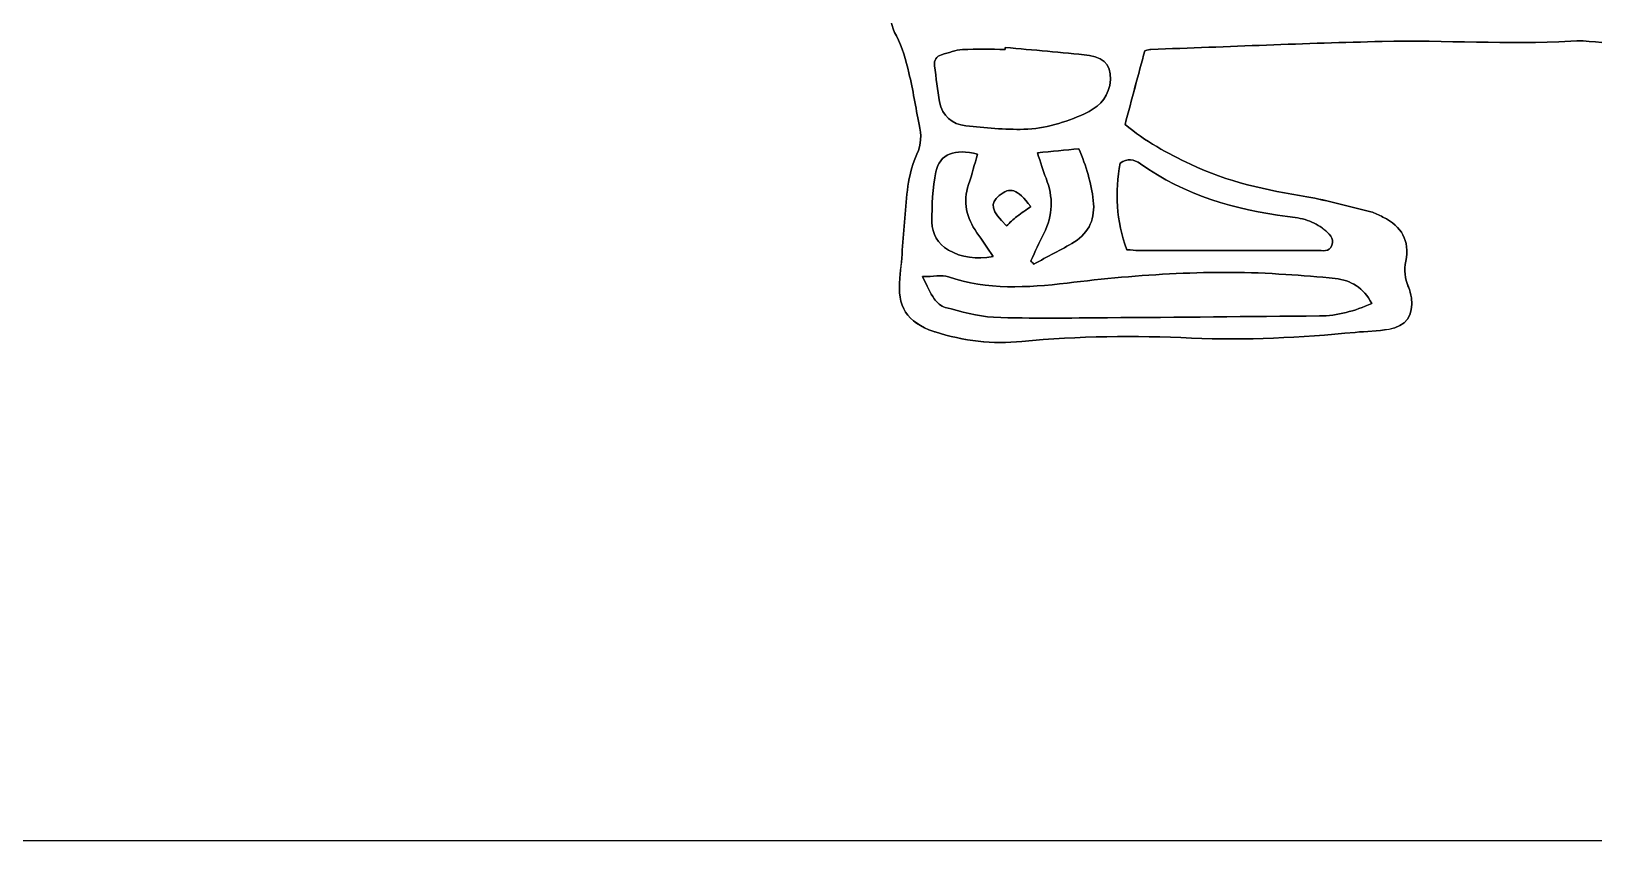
# Model space of a CAD drawing. Extents: x 0 to 300, y 0 to 232.
# Drawn here: x 72.4 to 145.8, y 0 to 38 of the extents above; entities that cross this region are included whole.
import ezdxf

# ---------------------------------------------------------------- set-up
doc = ezdxf.new("R2010")
doc.units = 0
doc.layers.get('0').update_dxf_attribs({"linetype": 'CONTINUOUS'})

msp = doc.modelspace()

# ---------------------------------------------------------------- linework, layer by layer
at = {"color": 7}
for points in [[(118.14212, 37.215134)], [(118.14212, 37.215134)], [(116.843317, 32.21352)], [(116.843317, 32.21352)], [(119.340189, 29.747125)], [(119.340189, 29.747125)], [(119.346199, 27.203177)], [(119.346199, 27.203177)], [(123.847008, 27.725446)], [(123.847008, 27.725446)], [(114.259734, 26.464132)], [(114.259734, 26.464132)]]:
    msp.add_lwpolyline(points, close=True, dxfattribs=at)
for points in [[(112.792518, 39.064679), (112.710099, 38.602937), (112.7991, 38.195281), (113.034764, 37.757005)], [(113.035194, 37.756719), (112.799529, 38.194995), (112.710529, 38.602651), (112.792947, 39.064393)], [(113.034764, 37.757005), (113.32051, 37.225436), (113.476904, 36.613452), (113.621851, 36.019783)], [(113.622281, 36.019497), (113.477333, 36.613023), (113.320939, 37.22515), (113.035194, 37.756719)], [(124.980831, 37.121555), (128.594786, 37.250906), (132.208024, 37.410448), (135.82298, 37.496443)], [(135.823409, 37.496157), (132.208454, 37.410019), (128.595072, 37.25062), (124.981261, 37.121269)], [(135.82298, 37.496443), (138.77301, 37.566699), (141.72447, 37.335613), (144.677361, 37.513757)], [(144.67779, 37.513471), (141.724756, 37.335327), (138.773296, 37.566413), (135.823409, 37.496157)], [(144.677361, 37.513757), (145.446312, 37.560117), (146.227711, 37.422753), (147.00167, 37.352927)], [(147.0021, 37.352641), (146.228141, 37.422467), (145.446741, 37.559831), (144.67779, 37.513471)], [(115.160325, 36.874729), (114.898189, 36.803186), (114.792448, 36.61474), (114.826503, 36.354035)], [(114.826503, 36.353892), (114.792448, 36.614454), (114.898189, 36.803043), (115.160325, 36.874586)], [(116.142333, 37.113828), (115.811372, 37.094941), (115.485849, 36.963873), (115.160325, 36.874729)], [(115.160325, 36.874586), (115.485849, 36.96373), (115.811372, 37.094798), (116.142333, 37.113685)], [(118.133106, 37.124846), (117.469324, 37.124846), (116.803968, 37.15146), (116.142333, 37.113828)], [(116.142333, 37.113685), (116.803968, 37.151317), (117.469181, 37.124703), (118.133106, 37.124703)], [(118.14212, 37.215134), (118.139115, 37.185086), (118.13611, 37.154894), (118.133106, 37.124846)], [(118.133106, 37.124703), (118.13611, 37.154894), (118.139115, 37.185086), (118.14212, 37.215134)], [(122.097051, 36.836811), (120.782509, 36.993492), (119.460812, 37.091936), (118.14212, 37.215134)], [(118.14212, 37.215134), (119.460812, 37.092079), (120.782509, 36.993492), (122.097051, 36.836668)], [(123.043144, 35.437132), (123.202686, 36.216957), (122.879166, 36.743661), (122.097051, 36.836811)], [(122.097051, 36.836668), (122.879166, 36.743518), (123.202686, 36.216814), (123.043144, 35.436989)], [(123.762587, 33.604328), (124.077235, 34.777214), (124.38845, 35.937222), (124.690507, 37.063891)], [(124.690937, 37.063605), (124.388736, 35.936936), (124.077665, 34.777071), (123.763016, 33.604041)], [(124.690507, 37.063891), (124.848046, 37.095942), (124.91401, 37.119265), (124.980831, 37.121555)], [(124.981261, 37.121269), (124.914439, 37.118836), (124.848476, 37.095513), (124.690937, 37.063605)], [(113.621851, 36.019783), (113.81645, 35.222644), (113.936643, 34.407476), (114.107919, 33.604328)], [(114.108348, 33.604041), (113.937072, 34.40719), (113.816879, 35.222358), (113.622281, 36.019497)], [(114.826503, 36.354035), (114.900336, 35.78927), (114.962292, 35.221786), (115.06646, 34.662458)], [(115.06646, 34.662315), (114.962292, 35.221643), (114.900336, 35.789127), (114.826503, 36.353892)], [(121.862388, 34.104561), (122.451335, 34.368843), (122.906353, 34.768056), (123.043144, 35.437132)], [(123.043144, 35.436989), (122.906353, 34.767913), (122.451192, 34.3687), (121.862388, 34.104417)], [(115.06646, 34.662458), (115.19066, 33.995385), (115.643531, 33.611482), (116.291144, 33.54094)], [(116.291144, 33.540797), (115.643531, 33.611339), (115.19066, 33.995242), (115.06646, 34.662315)], [(119.020962, 33.376103), (120.008979, 33.400571), (120.958077, 33.699051), (121.862388, 34.104561)], [(121.862388, 34.104417), (120.958077, 33.698908), (120.008979, 33.400428), (119.020962, 33.37596)], [(114.107919, 33.604328), (114.210798, 33.121694), (114.219813, 32.674833), (113.998171, 32.204076)], [(113.9986, 32.20379), (114.220242, 32.674547), (114.211085, 33.121408), (114.108348, 33.604041)], [(116.291144, 33.54094), (117.197172, 33.442067), (118.112501, 33.353353), (119.020962, 33.376103)], [(119.020962, 33.37596), (118.112501, 33.353353), (117.197172, 33.441924), (116.291144, 33.540797)], [(126.830663, 31.73475), (125.761086, 32.251009), (124.710253, 32.800607), (123.762587, 33.604328)], [(123.763016, 33.604041), (124.710683, 32.80032), (125.761515, 32.250722), (126.831092, 31.734464)], [(116.843317, 32.21352), (115.789623, 32.487675), (115.06045, 32.216668), (114.888889, 31.382898)], [(114.888889, 31.382898), (115.060307, 32.216668), (115.789623, 32.487675), (116.843317, 32.21352)], [(121.598965, 32.46521), (120.961654, 32.402681), (120.341228, 32.342155), (119.650832, 32.274332)], [(119.650832, 32.274332), (120.341371, 32.342155), (120.961654, 32.402681), (121.598965, 32.46521)], [(119.650832, 32.274332), (119.808085, 31.805149), (119.915114, 31.433837), (120.055912, 31.075833)], [(120.055912, 31.075833), (119.915114, 31.433837), (119.808085, 31.805149), (119.650832, 32.274332)], [(122.273907, 30.038451), (122.176608, 30.858197), (121.94681, 31.6416), (121.598965, 32.46521)], [(121.598965, 32.46521), (121.94681, 31.6416), (122.176751, 30.858197), (122.273907, 30.038451)], [(113.998171, 32.204076), (113.806577, 31.79685), (113.693967, 31.342548), (113.609975, 30.897117)], [(113.610404, 30.896831), (113.694397, 31.342262), (113.807006, 31.796563), (113.9986, 32.20379)], [(116.42679, 30.787226), (116.584329, 31.256123), (116.705524, 31.737325), (116.843317, 32.21352)], [(116.843317, 32.21352), (116.705667, 31.737468), (116.584329, 31.256266), (116.42679, 30.787226)], [(123.847008, 27.725446), (123.343484, 29.087779), (123.290542, 30.432227), (123.527924, 31.789409)], [(123.52778, 31.789552), (123.290685, 30.432227), (123.343627, 29.087779), (123.847008, 27.725446)], [(124.492618, 31.750776), (124.172245, 31.978427), (123.879489, 32.020924), (123.52778, 31.789552)], [(123.527924, 31.789409), (123.879632, 32.020781), (124.172245, 31.978284), (124.492761, 31.750632)], [(131.387705, 29.287958), (128.909864, 29.608474), (126.558225, 30.283559), (124.492618, 31.750776)], [(124.492761, 31.750632), (126.558368, 30.283416), (128.91015, 29.60833), (131.387848, 29.287815)], [(132.294735, 30.207007), (130.416858, 30.526807), (128.560445, 30.899836), (126.830663, 31.73475)], [(126.831092, 31.734464), (128.560874, 30.89955), (130.417288, 30.526664), (132.295164, 30.206721)], [(113.609975, 30.897117), (113.516968, 30.404897), (113.488494, 29.899513), (113.445854, 29.398708)], [(113.446283, 29.398421), (113.489066, 29.899227), (113.517541, 30.404468), (113.610404, 30.896831)], [(114.888889, 31.382898), (114.730205, 30.611372), (114.699727, 29.803644), (114.703018, 29.012372)], [(114.703018, 29.012372), (114.699727, 29.803644), (114.730062, 30.611515), (114.888889, 31.382898)], [(120.055912, 31.075833), (120.402326, 30.195704), (120.392596, 29.340614), (119.949741, 28.491535)], [(119.949741, 28.491535), (120.392596, 29.340614), (120.402326, 30.19556), (120.055912, 31.075833)], [(116.8147, 28.525875), (116.321764, 29.219133), (116.148343, 29.958179), (116.42679, 30.787226)], [(116.42679, 30.787226), (116.148486, 29.958179), (116.321907, 29.219133), (116.8147, 28.525875)], [(118.197638, 28.842814), (117.489928, 29.561112), (117.414378, 29.894648), (117.856232, 30.264242)], [(117.856232, 30.264099), (117.414521, 29.894505), (117.489928, 29.560969), (118.197638, 28.842671)], [(119.340189, 29.747125), (118.6983, 30.597779), (118.363047, 30.688067), (117.856232, 30.264099)], [(117.856232, 30.264242), (118.36319, 30.688067), (118.6983, 30.597922), (119.340189, 29.747125)], [(135.296562, 29.500872), (134.298672, 29.748699), (133.306219, 30.034444), (132.294735, 30.207007)], [(132.295164, 30.206721), (133.306648, 30.034301), (134.299244, 29.748556), (135.296992, 29.500586)], [(113.445854, 29.398708), (113.360145, 28.396954), (113.302051, 27.392482), (113.198885, 26.392731)], [(113.199315, 26.392445), (113.302481, 27.392195), (113.360574, 28.396668), (113.446283, 29.398421)], [(118.694437, 29.284953), (118.90964, 29.45351), (119.13858, 29.604038), (119.340189, 29.747125)], [(119.340189, 29.747125), (119.13858, 29.604038), (118.90964, 29.453367), (118.694437, 29.285096)], [(121.385478, 28.095469), (122.09748, 28.534461), (122.371779, 29.214268), (122.273907, 30.038451)], [(122.273907, 30.038451), (122.371636, 29.214268), (122.097337, 28.534461), (121.385478, 28.095469)], [(135.863331, 29.259341), (135.680179, 29.352061), (135.49345, 29.452079), (135.296562, 29.500872)], [(135.296992, 29.500586), (135.49388, 29.45165), (135.680608, 29.351775), (135.86376, 29.259054)], [(114.703018, 29.012372), (114.705308, 28.473076), (114.984185, 28.000602), (115.473543, 27.712568)], [(115.473543, 27.712568), (114.984185, 28.000602), (114.705308, 28.473076), (114.703018, 29.012372)], [(118.694437, 29.285096), (118.519727, 29.148305), (118.361616, 28.99005), (118.197638, 28.842814)], [(118.197638, 28.842671), (118.361616, 28.989907), (118.519727, 29.148162), (118.694437, 29.284953)], [(132.325928, 29.101945), (132.027019, 29.204681), (131.703928, 29.247035), (131.387705, 29.287958)], [(131.387848, 29.287815), (131.704071, 29.246892), (132.027162, 29.204538), (132.326071, 29.101802)], [(133.098885, 28.68227), (132.871377, 28.861987), (132.600656, 29.007507), (132.325928, 29.101945)], [(132.326071, 29.101802), (132.600799, 29.007507), (132.87152, 28.861844), (133.099029, 28.682127)], [(133.471628, 27.933065), (133.583522, 28.269177), (133.325679, 28.502982), (133.098885, 28.68227)], [(133.099029, 28.682127), (133.325822, 28.502838), (133.583665, 28.268891), (133.471771, 27.932922)], [(136.936628, 27.188439), (137.115487, 28.168157), (136.758771, 28.805754), (135.863331, 29.259341)], [(135.86376, 29.259054), (136.7592, 28.805468), (137.115916, 28.167871), (136.937057, 27.188153)], [(117.581361, 27.400494), (117.29347, 27.824033), (117.06081, 28.179604), (116.8147, 28.525875)], [(116.8147, 28.525875), (117.06081, 28.179604), (117.29347, 27.824033), (117.581361, 27.400494)], [(119.949741, 28.491535), (119.730818, 28.07143), (119.546378, 27.633297), (119.346199, 27.203177)], [(119.346199, 27.203177), (119.546235, 27.633297), (119.730818, 28.07143), (119.949741, 28.491535)], [(119.4797, 27.050932), (120.116438, 27.396774), (120.769774, 27.715716), (121.385478, 28.095469)], [(121.385478, 28.095469), (120.769631, 27.715859), (120.116295, 27.396774), (119.4797, 27.050932)], [(132.757479, 27.696542), (133.013605, 27.696542), (133.355298, 27.584218), (133.471628, 27.933065)], [(133.471771, 27.932922), (133.355441, 27.584075), (133.013605, 27.697114), (132.757622, 27.696399)], [(115.473543, 27.712568), (116.099836, 27.344118), (116.775208, 27.270714), (117.581361, 27.400494)], [(117.581361, 27.400494), (116.775208, 27.270714), (116.099836, 27.343975), (115.473543, 27.712568)], [(119.346199, 27.203177), (119.390699, 27.152381), (119.435199, 27.101585), (119.4797, 27.050932)], [(119.4797, 27.050932), (119.435199, 27.101585), (119.390699, 27.152381), (119.346199, 27.203177)], [(123.847008, 27.725446), (124.075375, 27.711566), (124.234059, 27.693537), (124.3926, 27.693537)], [(124.392743, 27.693394), (124.234059, 27.693394), (124.075518, 27.711709), (123.847008, 27.725446)], [(124.3926, 27.693537), (127.180941, 27.691677), (129.969281, 27.689531), (132.757479, 27.696542)], [(132.757622, 27.696399), (129.969425, 27.689388), (127.180941, 27.691677), (124.392743, 27.693394)], [(137.055391, 25.991801), (136.886834, 26.381713), (136.858216, 26.759464), (136.936628, 27.188439)], [(136.937057, 27.188153), (136.858646, 26.759177), (136.887263, 26.381284), (137.05582, 25.991514)], [(113.198885, 26.392731), (113.061092, 25.057012), (113.518542, 24.31768), (114.794737, 23.891137)], [(114.795167, 23.890851), (113.518972, 24.317394), (113.061379, 25.056726), (113.199315, 26.392445)], [(115.476691, 26.448964), (115.157034, 26.55585), (114.770699, 26.464132), (114.259734, 26.464132)], [(114.259734, 26.464132), (114.770556, 26.464132), (115.156891, 26.55585), (115.476834, 26.448964)], [(114.259734, 26.464132), (114.488674, 26.023137), (114.617882, 25.703909), (114.810477, 25.429039)], [(114.81062, 25.429039), (114.617882, 25.703766), (114.488817, 26.023137), (114.259734, 26.464132)], [(121.042641, 26.16279), (119.170345, 25.940003), (117.311356, 25.836265), (115.476691, 26.448964)], [(115.476834, 26.448964), (117.311499, 25.836265), (119.170345, 25.940003), (121.042784, 26.16279)], [(131.30357, 26.564865), (127.868761, 26.808399), (124.451981, 26.568156), (121.042641, 26.16279)], [(121.042784, 26.16279), (124.452124, 26.568156), (127.868904, 26.808399), (131.303713, 26.564865)], [(133.62516, 26.374988), (132.855065, 26.46914), (132.078101, 26.509919), (131.30357, 26.564865)], [(131.303713, 26.564865), (132.078387, 26.509919), (132.855208, 26.46914), (133.625303, 26.374988)], [(135.338916, 25.198668), (134.9646, 25.957173), (134.359627, 26.284986), (133.62516, 26.374988)], [(133.625303, 26.374988), (134.35977, 26.284986), (134.964743, 25.957173), (135.339059, 25.198668)], [(137.196618, 25.463952), (137.17401, 25.643526), (137.126934, 25.826106), (137.055391, 25.991801)], [(137.05582, 25.991514), (137.127363, 25.825819), (137.174439, 25.643097), (137.197047, 25.463666)], [(114.810477, 25.429039), (114.93253, 25.255044), (115.129991, 25.072894), (115.326306, 25.022957)], [(115.326449, 25.022957), (115.130134, 25.072894), (114.93253, 25.255044), (114.81062, 25.429039)], [(115.326306, 25.022957), (116.07594, 24.832794), (116.834875, 24.588258), (117.597816, 24.558782)], [(117.597959, 24.558782), (116.835018, 24.588258), (116.076084, 24.832794), (115.326449, 25.022957)], [(132.890264, 24.617591), (133.742635, 24.624316), (134.533764, 24.852969), (135.338916, 25.198668)], [(135.339059, 25.198668), (134.533907, 24.852969), (133.742635, 24.624316), (132.890407, 24.617591)], [(136.133193, 23.991441), (136.956803, 24.135387), (137.300928, 24.637623), (137.196618, 25.463952)], [(137.197047, 25.463666), (137.301357, 24.637337), (136.957233, 24.135101), (136.133623, 23.991155)], [(117.597816, 24.558782), (119.378108, 24.490243), (121.162978, 24.523583), (122.945702, 24.534886)], [(122.945845, 24.534886), (121.162978, 24.523583), (119.378251, 24.4901), (117.597959, 24.558782)], [(122.945702, 24.534886), (126.260603, 24.555777), (129.575362, 24.591692), (132.890264, 24.617591)], [(132.890407, 24.617591), (129.575505, 24.591692), (126.260747, 24.555634), (122.945845, 24.534886)], [(114.794737, 23.891137), (114.816487, 23.883839), (114.838951, 23.878975), (114.860557, 23.87182)], [(114.860987, 23.871534), (114.839237, 23.878688), (114.816773, 23.883553), (114.795167, 23.890851)], [(114.860557, 23.87182), (116.185545, 23.443131), (117.554032, 23.286164), (118.927955, 23.421525)], [(118.928384, 23.421238), (117.554461, 23.286021), (116.185975, 23.442845), (114.860987, 23.871534)], [(118.927955, 23.421525), (121.578503, 23.682516), (124.231627, 23.708128), (126.884607, 23.581925)], [(126.885036, 23.581639), (124.232056, 23.707842), (121.578932, 23.68223), (118.928384, 23.421238)], [(126.884607, 23.581925), (129.45474, 23.459729), (132.008561, 23.607109), (134.562382, 23.850357)], [(134.562811, 23.850071), (132.00899, 23.606823), (129.455312, 23.459586), (126.885036, 23.581639)], [(134.562382, 23.850357), (135.085938, 23.900295), (135.617078, 23.901296), (136.133193, 23.991441)], [(136.133623, 23.991155), (135.617507, 23.90101), (135.086367, 23.899865), (134.562811, 23.850071)], [(300.002416, 0.000005), (200.001611, 0.000005), (100.000805, 0.000005), (0, 0.000005)]]:
    msp.add_open_spline(points, degree=3, dxfattribs=at)

doc.saveas('drawing.dxf')
